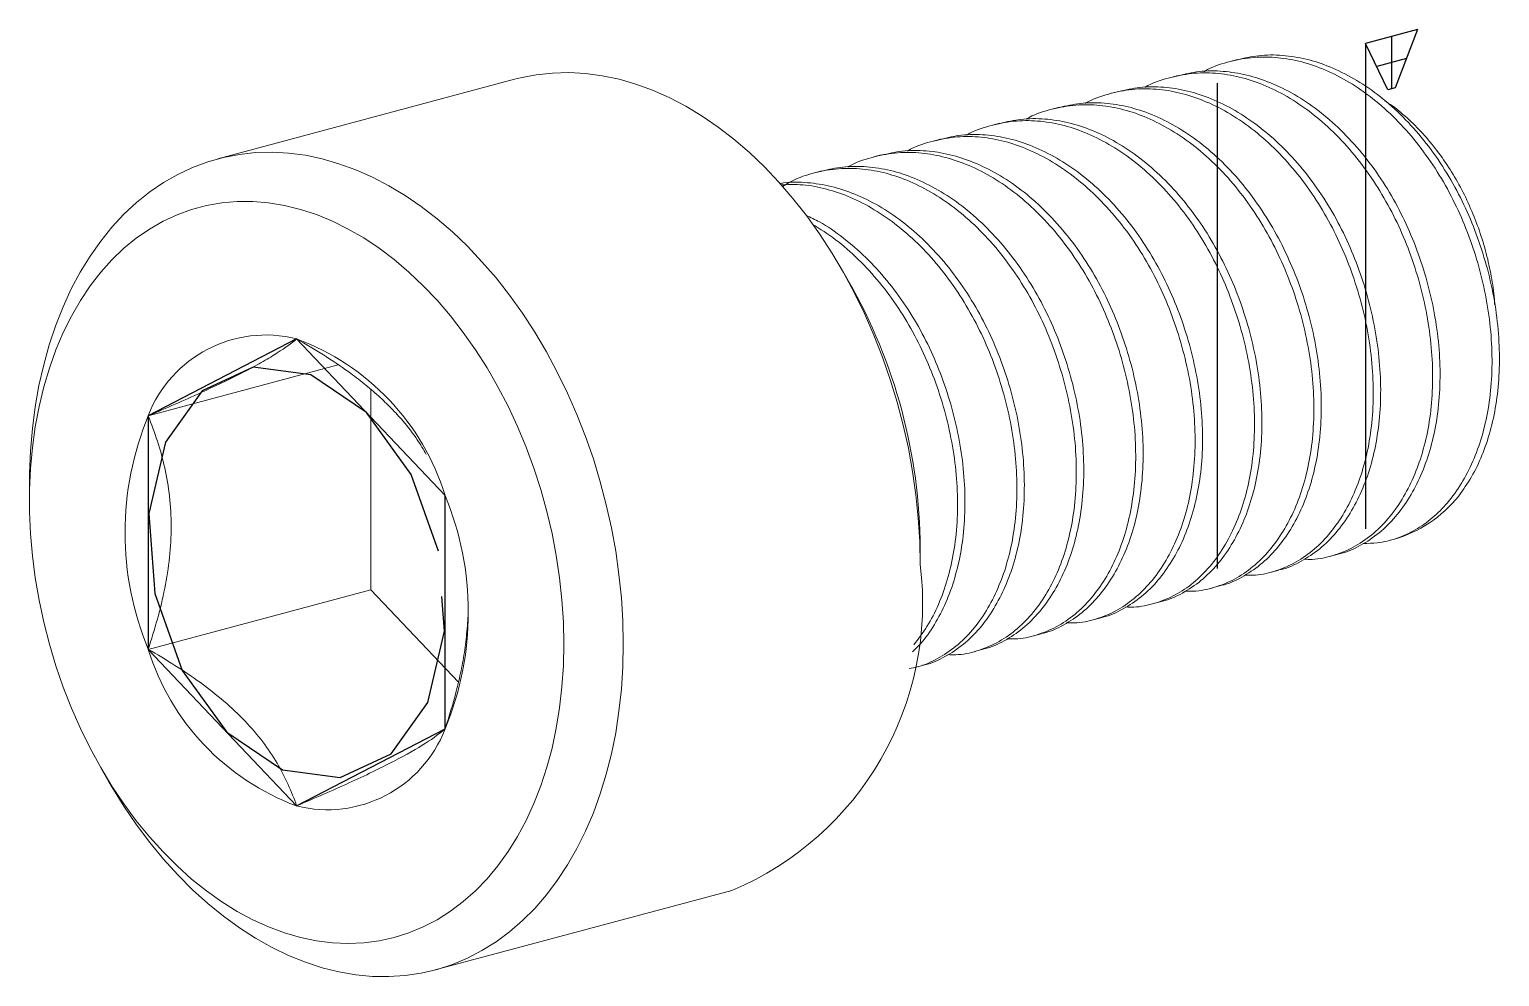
# Model space of a CAD drawing. Header units: millimetres. Extents: x -15.9 to 1.6, y -8.2 to 3.1.
import ezdxf

# ---------------------------------------------------------------- set-up
doc = ezdxf.new("R2010")
doc.units = ezdxf.units.MM
doc.linetypes.add('CENTERX2', pattern=[20.32, 12.7, -2.54, 2.54, -2.54])

msp = doc.modelspace()

# ---------------------------------------------------------------- linework, layer by layer
at = {"color": 7, "linetype": 'Continuous'}
for p, q in [((0.619, 3.056), (0, 2.89)), ((0.619, 3.056), (0.354, 2.359)), ((0.265, 2.336), (0, 2.89)), ((0.354, 2.359), (0.265, 2.336)), ((-12.728, -0.629), (-14.496, -1.546)), ((-10.96, -2.493), (-12.728, -0.629)), ((-14.496, -1.546), (-14.496, -4.327)), ((-10.96, -5.274), (-10.96, -2.493)), ((-14.496, -4.327), (-12.728, -6.191)), ((-12.728, -6.191), (-10.96, -5.274))]:
    msp.add_line(p, q, dxfattribs=at)
at = {"color": 7, "linetype": 'CENTERX2'}
for p, q in [((0, 2.89), (0, -2.89)), ((0.309, 2.973), (0.309, 2.347)), ((0.486, 2.708), (0.133, 2.613)), ((-1.768, 2.417), (-1.768, -3.364))]:
    msp.add_line(p, q, dxfattribs=at)
at = {"color": 7, "linetype": 'Continuous', "lineweight": 15}
for p, q in [((-1.525, 2.697), (-1.613, 2.674)), ((-10.133, 2.462), (-13.668, 1.514)), ((-2.232, 2.508), (-2.32, 2.484)), ((-2.939, 2.318), (-3.028, 2.295)), ((-3.646, 2.129), (-3.735, 2.105)), ((-4.353, 1.939), (-4.442, 1.916)), ((-5.06, 1.75), (-5.149, 1.726)), ((-5.768, 1.561), (-5.856, 1.537)), ((-6.475, 1.371), (-6.563, 1.347)), ((-6.156, 0.056), (-6.25, 0.22)), ((-12.233, -0.939), (-14.496, -1.546)), ((-11.844, -1.232), (-11.844, -3.617)), ((-15.91, -2.368), (-15.91, -2.557)), ((-5.303, -3.315), (-5.303, -3.126)), ((0.293, -3.027), (0.329, -3.018)), ((-0.414, -3.217), (-0.326, -3.193)), ((-1.121, -3.406), (-1.033, -3.383)), ((-11.844, -3.617), (-14.496, -4.327)), ((-11.844, -3.617), (-10.801, -4.716)), ((-1.828, -3.596), (-1.74, -3.572)), ((-2.535, -3.785), (-2.447, -3.761)), ((-3.243, -3.975), (-3.154, -3.951)), ((-3.95, -4.164), (-3.861, -4.14)), ((-4.657, -4.353), (-4.568, -4.33)), ((-5.364, -4.543), (-5.276, -4.519)), ((-15.058, -5.739), (-14.963, -5.903)), ((-11.08, -8.145), (-7.545, -7.198))]:
    msp.add_line(p, q, dxfattribs=at)
at = {"color": 7, "linetype": 'Continuous', "lineweight": 15, "flags": 128}
for points in [[(-5.303, -3.315), (-5.309, -3.041), (-5.326, -2.765), (-5.354, -2.487), (-5.394, -2.21), (-5.444, -1.932), (-5.505, -1.656), (-5.577, -1.383), (-5.66, -1.112), (-5.752, -0.846), (-5.855, -0.584), (-5.967, -0.328), (-6.088, -0.079), (-6.218, 0.163), (-6.357, 0.397), (-6.503, 0.622), (-6.657, 0.838), (-6.818, 1.043), (-6.985, 1.237), (-7.158, 1.42), (-7.337, 1.591), (-7.521, 1.749), (-7.708, 1.893), (-7.9, 2.024), (-8.094, 2.142), (-8.291, 2.244), (-8.489, 2.332), (-8.689, 2.405), (-8.889, 2.462), (-9.089, 2.504), (-9.288, 2.53), (-9.486, 2.541), (-9.681, 2.536), (-9.874, 2.515), (-10.064, 2.479), (-10.133, 2.462)], [(-15.91, -2.368), (-15.908, -2.232), (-15.897, -1.963), (-15.875, -1.698), (-15.841, -1.438), (-15.796, -1.185), (-15.74, -0.938), (-15.673, -0.699), (-15.596, -0.468), (-15.508, -0.246), (-15.411, -0.034), (-15.304, 0.167), (-15.187, 0.357), (-15.061, 0.536), (-14.927, 0.702), (-14.784, 0.855), (-14.634, 0.995), (-14.477, 1.121), (-14.313, 1.233), (-14.142, 1.33), (-13.966, 1.413), (-13.785, 1.48), (-13.599, 1.532), (-13.41, 1.568), (-13.217, 1.589), (-13.021, 1.594), (-12.823, 1.583), (-12.624, 1.557), (-12.424, 1.515), (-12.224, 1.457), (-12.025, 1.385), (-11.826, 1.297), (-11.63, 1.194), (-11.435, 1.077), (-11.244, 0.946), (-11.056, 0.801), (-10.873, 0.644), (-10.694, 0.473), (-10.521, 0.29), (-10.353, 0.096), (-10.192, -0.109), (-10.039, -0.325), (-9.892, -0.55), (-9.754, -0.784), (-9.624, -1.026), (-9.502, -1.275), (-9.39, -1.531), (-9.288, -1.793), (-9.195, -2.059), (-9.113, -2.33), (-9.041, -2.604), (-8.979, -2.879), (-8.929, -3.157), (-8.89, -3.435), (-8.861, -3.712), (-8.844, -3.988), (-8.839, -4.262)], [(-9.546, -4.262), (-9.552, -4.002), (-9.569, -3.739), (-9.597, -3.475), (-9.637, -3.21), (-9.687, -2.947), (-9.749, -2.685), (-9.821, -2.425), (-9.904, -2.169), (-9.996, -1.918), (-10.099, -1.672), (-10.211, -1.432), (-10.332, -1.199), (-10.461, -0.975), (-10.599, -0.758), (-10.744, -0.552), (-10.896, -0.355), (-11.055, -0.17), (-11.22, 0.004), (-11.39, 0.166), (-11.565, 0.314), (-11.745, 0.45), (-11.927, 0.572), (-12.113, 0.679), (-12.301, 0.772), (-12.49, 0.85), (-12.68, 0.912), (-12.871, 0.959), (-13.061, 0.991), (-13.249, 1.007), (-13.436, 1.007), (-13.62, 0.991), (-13.801, 0.959), (-13.979, 0.912), (-14.151, 0.849), (-14.319, 0.771), (-14.481, 0.678), (-14.637, 0.57), (-14.785, 0.449), (-14.927, 0.313), (-15.06, 0.164), (-15.186, 0.002), (-15.302, -0.172), (-15.409, -0.358), (-15.507, -0.554), (-15.595, -0.761), (-15.672, -0.977), (-15.739, -1.202), (-15.795, -1.435), (-15.84, -1.675), (-15.874, -1.921), (-15.897, -2.172), (-15.908, -2.428), (-15.908, -2.688), (-15.897, -2.95), (-15.874, -3.213), (-15.84, -3.477), (-15.795, -3.742), (-15.739, -4.004), (-15.672, -4.265), (-15.595, -4.523), (-15.507, -4.777), (-15.409, -5.026), (-15.302, -5.269), (-15.186, -5.505), (-15.06, -5.734), (-14.927, -5.955), (-14.785, -6.166), (-14.637, -6.368), (-14.481, -6.559), (-14.319, -6.738), (-14.151, -6.906), (-13.979, -7.062), (-13.801, -7.204), (-13.62, -7.332), (-13.436, -7.447), (-13.249, -7.547), (-13.061, -7.633), (-12.871, -7.703), (-12.68, -7.758), (-12.49, -7.797), (-12.301, -7.821), (-12.113, -7.828), (-11.927, -7.82), (-11.745, -7.797), (-11.565, -7.757), (-11.39, -7.702), (-11.22, -7.632), (-11.055, -7.546), (-10.896, -7.446), (-10.744, -7.331), (-10.599, -7.202), (-10.461, -7.06), (-10.332, -6.904), (-10.211, -6.736), (-10.099, -6.557), (-9.996, -6.365), (-9.904, -6.164), (-9.821, -5.952), (-9.749, -5.731), (-9.687, -5.502), (-9.637, -5.266), (-9.597, -5.023), (-9.569, -4.774), (-9.552, -4.52), (-9.546, -4.262)], [(-8.839, -4.262), (-8.844, -4.533), (-8.861, -4.801), (-8.89, -5.063), (-8.929, -5.32), (-8.979, -5.57), (-9.041, -5.813), (-9.113, -6.048), (-9.195, -6.275), (-9.288, -6.491), (-9.39, -6.698), (-9.502, -6.894), (-9.624, -7.078), (-9.754, -7.251), (-9.892, -7.411), (-10.039, -7.557), (-10.192, -7.69), (-10.353, -7.809), (-10.521, -7.914), (-10.694, -8.004), (-10.873, -8.079), (-11.056, -8.138), (-11.244, -8.182), (-11.435, -8.211), (-11.63, -8.224), (-11.826, -8.221), (-12.025, -8.203), (-12.224, -8.168), (-12.424, -8.119), (-12.624, -8.053), (-12.823, -7.973), (-13.021, -7.878), (-13.217, -7.768), (-13.41, -7.644), (-13.599, -7.506), (-13.785, -7.355), (-13.966, -7.19), (-14.142, -7.013), (-14.313, -6.825), (-14.477, -6.625), (-14.634, -6.415), (-14.784, -6.194), (-14.927, -5.965), (-14.963, -5.903)]]:
    msp.add_lwpolyline(points, dxfattribs=at)
at = {"color": 7, "linetype": 'CENTERX2', "flags": 128}
msp.add_lwpolyline([(-11.037, -3.159), (-11.364, -2.243), (-11.898, -1.506), (-12.558, -1.058), (-13.245, -0.968), (-13.852, -1.25), (-14.289, -1.861), (-14.488, -2.708), (-14.418, -3.661), (-14.092, -4.577), (-13.558, -5.314), (-12.897, -5.762), (-12.211, -5.852), (-11.603, -5.57), (-11.167, -4.959), (-10.968, -4.112), (-11.037, -3.159)], dxfattribs=at)
at = {"color": 7, "linetype": 'Continuous', "lineweight": 15}
for centre, radius, start, end in [((-11.761, -3.151), 6.458, 0.2223, 29.7736), ((-13.093, -2.087), 1.504, 75.9475, 158.8874), ((-13.738, -3.357), 2.909, 17.2767, 69.681), ((-11.13, -2.936), 3.641, 157.5488, 202.4512), ((-14.325, -3.884), 3.641, 337.5488, 22.4512), ((-0.088, -1.542), 1.534, 285.7672, 321.3152), ((-8.979, -3.781), 3.705, 292.7695, 7.229), ((-11.718, -3.463), 2.909, 197.2767, 249.681), ((-12.363, -4.733), 1.504, 255.9475, 338.8874)]:
    msp.add_arc(centre, radius, start, end, dxfattribs=at)
for points, knots in [([(-0.026, -3.065), (0.03, -3.065), (0.166, -3.063), (0.374, -3.01), (0.594, -2.911), (0.797, -2.769), (0.982, -2.583), (1.145, -2.357), (1.282, -2.093), (1.39, -1.796), (1.465, -1.468), (1.506, -1.112), (1.509, -0.736), (1.474, -0.349), (1.403, 0.037), (1.299, 0.413), (1.164, 0.774), (1, 1.12), (0.804, 1.448), (0.579, 1.754), (0.327, 2.028), (0.057, 2.263), (-0.225, 2.452), (-0.51, 2.592), (-0.796, 2.685), (-1.08, 2.73), (-1.367, 2.728), (-1.647, 2.67), (-1.834, 2.609), (-1.92, 2.556), (-1.922, 2.554)], [0, 0, 0, 0, 0.024653, 0.060431, 0.096446, 0.132419, 0.168074, 0.205721, 0.242404, 0.279088, 0.316734, 0.355051, 0.393713, 0.432375, 0.470692, 0.508339, 0.545022, 0.581706, 0.619352, 0.657669, 0.696331, 0.734993, 0.77331, 0.810957, 0.84764, 0.884324, 0.92197, 0.960287, 0.998949, 1, 1, 1, 1]), ([(1.109, -2.5), (1.162, -2.426), (1.266, -2.28), (1.391, -2.019), (1.489, -1.732), (1.558, -1.415), (1.594, -1.072), (1.597, -0.707), (1.563, -0.326), (1.492, 0.06), (1.387, 0.437), (1.253, 0.798), (1.089, 1.143), (0.893, 1.472), (0.667, 1.778), (0.416, 2.052), (0.145, 2.286), (-0.136, 2.475), (-0.422, 2.616), (-0.707, 2.709), (-0.992, 2.754), (-1.267, 2.754), (-1.442, 2.714), (-1.524, 2.695)], [0, 0, 0, 0, 0.04605, 0.090946, 0.136262, 0.18267, 0.229836, 0.277391, 0.327083, 0.376333, 0.424721, 0.471871, 0.519021, 0.567409, 0.616659, 0.666351, 0.716044, 0.765293, 0.813681, 0.860831, 0.907981, 0.956369, 1, 1, 1, 1]), ([(-0.731, -3.253), (-0.7, -3.255), (-0.581, -3.26), (-0.383, -3.215), (-0.144, -3.12), (0.076, -2.971), (0.271, -2.778), (0.438, -2.547), (0.575, -2.282), (0.683, -1.986), (0.758, -1.658), (0.799, -1.301), (0.802, -0.925), (0.767, -0.539), (0.696, -0.153), (0.592, 0.223), (0.457, 0.585), (0.293, 0.93), (0.097, 1.259), (-0.129, 1.565), (-0.38, 1.839), (-0.65, 2.073), (-0.932, 2.262), (-1.218, 2.403), (-1.503, 2.496), (-1.788, 2.541), (-2.074, 2.539), (-2.354, 2.48), (-2.541, 2.42), (-2.627, 2.366), (-2.629, 2.365)], [0, 0, 0, 0, 0.013826, 0.052154, 0.090827, 0.129501, 0.167829, 0.205487, 0.242181, 0.278875, 0.316533, 0.354861, 0.393535, 0.432208, 0.470536, 0.508194, 0.544888, 0.581582, 0.61924, 0.657569, 0.696242, 0.734915, 0.773243, 0.810901, 0.847595, 0.884289, 0.921947, 0.960276, 0.998949, 1, 1, 1, 1]), ([(-0.326, -3.19), (-0.317, -3.189), (-0.223, -3.172), (-0.057, -3.092), (0.164, -2.949), (0.359, -2.754), (0.526, -2.523), (0.664, -2.258), (0.771, -1.962), (0.846, -1.634), (0.887, -1.278), (0.89, -0.902), (0.856, -0.515), (0.784, -0.129), (0.68, 0.247), (0.546, 0.608), (0.382, 0.954), (0.186, 1.283), (-0.04, 1.588), (-0.291, 1.862), (-0.562, 2.097), (-0.843, 2.286), (-1.129, 2.426), (-1.414, 2.519), (-1.699, 2.564), (-1.975, 2.565), (-2.149, 2.524), (-2.231, 2.505)], [0, 0, 0, 0, 0.004815, 0.047401, 0.089987, 0.132193, 0.173661, 0.214068, 0.254475, 0.295942, 0.338149, 0.380734, 0.42332, 0.465527, 0.506994, 0.547401, 0.587808, 0.629275, 0.671482, 0.714068, 0.756654, 0.79886, 0.840328, 0.880734, 0.921141, 0.962609, 1, 1, 1, 1]), ([(-1.439, -3.443), (-1.407, -3.444), (-1.288, -3.449), (-1.09, -3.405), (-0.851, -3.309), (-0.631, -3.161), (-0.436, -2.968), (-0.269, -2.736), (-0.132, -2.471), (-0.024, -2.175), (0.051, -1.847), (0.091, -1.491), (0.095, -1.115), (0.06, -0.728), (-0.011, -0.342), (-0.116, 0.034), (-0.25, 0.395), (-0.414, 0.741), (-0.61, 1.069), (-0.836, 1.375), (-1.087, 1.649), (-1.357, 1.884), (-1.639, 2.073), (-1.925, 2.213), (-2.21, 2.306), (-2.495, 2.352), (-2.781, 2.35), (-3.061, 2.291), (-3.248, 2.23), (-3.334, 2.177), (-3.336, 2.175)], [0, 0, 0, 0, 0.013826, 0.052154, 0.090827, 0.129501, 0.167829, 0.205487, 0.242181, 0.278875, 0.316533, 0.354861, 0.393535, 0.432208, 0.470536, 0.508194, 0.544888, 0.581582, 0.61924, 0.657569, 0.696242, 0.734915, 0.773243, 0.810901, 0.847595, 0.884289, 0.921947, 0.960276, 0.998949, 1, 1, 1, 1]), ([(-1.033, -3.38), (-1.024, -3.378), (-0.93, -3.362), (-0.764, -3.282), (-0.543, -3.138), (-0.348, -2.944), (-0.181, -2.713), (-0.044, -2.448), (0.064, -2.151), (0.139, -1.823), (0.18, -1.467), (0.183, -1.091), (0.148, -0.705), (0.077, -0.318), (-0.027, 0.058), (-0.161, 0.419), (-0.326, 0.764), (-0.521, 1.093), (-0.747, 1.399), (-0.999, 1.673), (-1.269, 1.907), (-1.551, 2.096), (-1.836, 2.237), (-2.121, 2.33), (-2.406, 2.375), (-2.682, 2.375), (-2.856, 2.335), (-2.939, 2.316)], [0, 0, 0, 0, 0.004815, 0.047401, 0.089987, 0.132193, 0.173661, 0.214068, 0.254475, 0.295942, 0.338149, 0.380734, 0.42332, 0.465527, 0.506994, 0.547401, 0.587808, 0.629275, 0.671482, 0.714068, 0.756654, 0.79886, 0.840328, 0.880734, 0.921141, 0.962609, 1, 1, 1, 1]), ([(-2.146, -3.632), (-2.114, -3.634), (-1.995, -3.638), (-1.797, -3.594), (-1.558, -3.499), (-1.339, -3.35), (-1.143, -3.157), (-0.977, -2.926), (-0.839, -2.661), (-0.732, -2.364), (-0.656, -2.037), (-0.616, -1.68), (-0.612, -1.304), (-0.647, -0.918), (-0.718, -0.532), (-0.823, -0.155), (-0.957, 0.206), (-1.121, 0.551), (-1.317, 0.88), (-1.543, 1.186), (-1.794, 1.46), (-2.064, 1.694), (-2.346, 1.883), (-2.632, 2.024), (-2.917, 2.117), (-3.202, 2.162), (-3.488, 2.16), (-3.768, 2.101), (-3.955, 2.041), (-4.041, 1.987), (-4.043, 1.986)], [0, 0, 0, 0, 0.013826, 0.052154, 0.090827, 0.129501, 0.167829, 0.205487, 0.242181, 0.278875, 0.316533, 0.354861, 0.393535, 0.432208, 0.470536, 0.508194, 0.544888, 0.581582, 0.61924, 0.657569, 0.696242, 0.734915, 0.773243, 0.810901, 0.847595, 0.884289, 0.921947, 0.960276, 0.998949, 1, 1, 1, 1]), ([(-1.741, -3.569), (-1.731, -3.568), (-1.637, -3.551), (-1.471, -3.471), (-1.25, -3.327), (-1.055, -3.133), (-0.888, -2.902), (-0.751, -2.637), (-0.643, -2.341), (-0.568, -2.013), (-0.527, -1.657), (-0.524, -1.28), (-0.559, -0.894), (-0.63, -0.508), (-0.734, -0.132), (-0.869, 0.229), (-1.033, 0.575), (-1.228, 0.904), (-1.454, 1.21), (-1.706, 1.484), (-1.976, 1.718), (-2.258, 1.907), (-2.543, 2.048), (-2.828, 2.141), (-3.113, 2.185), (-3.389, 2.186), (-3.563, 2.145), (-3.646, 2.126)], [0, 0, 0, 0, 0.004815, 0.047401, 0.089987, 0.132193, 0.173661, 0.214068, 0.254475, 0.295942, 0.338149, 0.380734, 0.42332, 0.465527, 0.506994, 0.547401, 0.587808, 0.629275, 0.671482, 0.714068, 0.756654, 0.79886, 0.840328, 0.880734, 0.921141, 0.962609, 1, 1, 1, 1]), ([(0.226, 2.207), (0.241, 2.198), (0.325, 2.147), (0.471, 2.026), (0.659, 1.846), (0.832, 1.642), (0.99, 1.42), (1.132, 1.18), (1.255, 0.926), (1.358, 0.66), (1.441, 0.389), (1.499, 0.115), (1.531, -0.089), (1.536, -0.199), (1.537, -0.22)], [0, 0, 0, 0, 0.021353, 0.119736, 0.217789, 0.313207, 0.408929, 0.504347, 0.599817, 0.695587, 0.791018, 0.884452, 0.978204, 1, 1, 1, 1]), ([(-2.853, -3.822), (-2.821, -3.823), (-2.702, -3.828), (-2.505, -3.783), (-2.265, -3.688), (-2.046, -3.54), (-1.85, -3.347), (-1.684, -3.115), (-1.546, -2.85), (-1.439, -2.554), (-1.363, -2.226), (-1.323, -1.87), (-1.319, -1.494), (-1.354, -1.107), (-1.425, -0.721), (-1.53, -0.345), (-1.664, 0.016), (-1.828, 0.362), (-2.024, 0.691), (-2.25, 0.996), (-2.501, 1.27), (-2.771, 1.505), (-3.053, 1.694), (-3.339, 1.834), (-3.624, 1.927), (-3.909, 1.973), (-4.195, 1.971), (-4.475, 1.912), (-4.662, 1.851), (-4.748, 1.798), (-4.75, 1.796)], [0, 0, 0, 0, 0.013826, 0.052154, 0.090827, 0.129501, 0.167829, 0.205487, 0.242181, 0.278875, 0.316533, 0.354861, 0.393535, 0.432208, 0.470536, 0.508194, 0.544888, 0.581582, 0.61924, 0.657569, 0.696242, 0.734915, 0.773243, 0.810901, 0.847595, 0.884289, 0.921947, 0.960276, 0.998949, 1, 1, 1, 1]), ([(-2.448, -3.759), (-2.438, -3.757), (-2.344, -3.741), (-2.178, -3.661), (-1.957, -3.517), (-1.762, -3.323), (-1.595, -3.092), (-1.458, -2.827), (-1.35, -2.53), (-1.275, -2.202), (-1.234, -1.846), (-1.231, -1.47), (-1.266, -1.084), (-1.337, -0.697), (-1.441, -0.321), (-1.576, 0.04), (-1.74, 0.386), (-1.936, 0.714), (-2.162, 1.02), (-2.413, 1.294), (-2.683, 1.528), (-2.965, 1.718), (-3.25, 1.858), (-3.536, 1.951), (-3.82, 1.996), (-4.096, 1.996), (-4.27, 1.956), (-4.353, 1.937)], [0, 0, 0, 0, 0.004815, 0.047401, 0.089987, 0.132193, 0.173661, 0.214068, 0.254475, 0.295942, 0.338149, 0.380734, 0.42332, 0.465527, 0.506994, 0.547401, 0.587808, 0.629275, 0.671482, 0.714068, 0.756654, 0.79886, 0.840328, 0.880734, 0.921141, 0.962609, 1, 1, 1, 1]), ([(-3.56, -4.011), (-3.528, -4.012), (-3.409, -4.017), (-3.212, -3.973), (-2.972, -3.878), (-2.753, -3.729), (-2.557, -3.536), (-2.391, -3.305), (-2.253, -3.04), (-2.146, -2.743), (-2.07, -2.415), (-2.03, -2.059), (-2.027, -1.683), (-2.061, -1.297), (-2.132, -0.91), (-2.237, -0.534), (-2.371, -0.173), (-2.535, 0.172), (-2.731, 0.501), (-2.957, 0.807), (-3.208, 1.081), (-3.479, 1.315), (-3.76, 1.504), (-4.046, 1.645), (-4.331, 1.738), (-4.616, 1.783), (-4.902, 1.781), (-5.182, 1.722), (-5.369, 1.662), (-5.455, 1.608), (-5.457, 1.607)], [0, 0, 0, 0, 0.013826, 0.052154, 0.090827, 0.129501, 0.167829, 0.205487, 0.242181, 0.278875, 0.316533, 0.354861, 0.393535, 0.432208, 0.470536, 0.508194, 0.544888, 0.581582, 0.61924, 0.657569, 0.696242, 0.734915, 0.773243, 0.810901, 0.847595, 0.884289, 0.921947, 0.960276, 0.998949, 1, 1, 1, 1]), ([(-3.155, -3.948), (-3.145, -3.947), (-3.051, -3.93), (-2.885, -3.85), (-2.664, -3.706), (-2.469, -3.512), (-2.302, -3.281), (-2.165, -3.016), (-2.057, -2.72), (-1.982, -2.392), (-1.941, -2.036), (-1.938, -1.659), (-1.973, -1.273), (-2.044, -0.887), (-2.148, -0.511), (-2.283, -0.15), (-2.447, 0.196), (-2.643, 0.525), (-2.869, 0.831), (-3.12, 1.105), (-3.39, 1.339), (-3.672, 1.528), (-3.958, 1.669), (-4.243, 1.762), (-4.527, 1.806), (-4.803, 1.807), (-4.977, 1.767), (-5.06, 1.747)], [0, 0, 0, 0, 0.004815, 0.047401, 0.089987, 0.132193, 0.173661, 0.214068, 0.254475, 0.295942, 0.338149, 0.380734, 0.42332, 0.465527, 0.506994, 0.547401, 0.587808, 0.629275, 0.671482, 0.714068, 0.756654, 0.79886, 0.840328, 0.880734, 0.921141, 0.962609, 1, 1, 1, 1]), ([(-4.267, -4.201), (-4.235, -4.202), (-4.117, -4.207), (-3.919, -4.162), (-3.68, -4.067), (-3.46, -3.918), (-3.264, -3.726), (-3.098, -3.494), (-2.96, -3.229), (-2.853, -2.933), (-2.778, -2.605), (-2.737, -2.249), (-2.734, -1.872), (-2.768, -1.486), (-2.84, -1.1), (-2.944, -0.724), (-3.078, -0.363), (-3.242, -0.017), (-3.438, 0.312), (-3.664, 0.618), (-3.915, 0.892), (-4.186, 1.126), (-4.467, 1.315), (-4.753, 1.456), (-5.038, 1.548), (-5.323, 1.594), (-5.609, 1.592), (-5.889, 1.533), (-6.076, 1.473), (-6.162, 1.419), (-6.165, 1.417)], [0, 0, 0, 0, 0.013826, 0.052154, 0.090827, 0.129501, 0.167829, 0.205487, 0.242181, 0.278875, 0.316533, 0.354861, 0.393535, 0.432208, 0.470536, 0.508194, 0.544888, 0.581582, 0.61924, 0.657569, 0.696242, 0.734915, 0.773243, 0.810901, 0.847595, 0.884289, 0.921947, 0.960276, 0.998949, 1, 1, 1, 1]), ([(-3.862, -4.138), (-3.852, -4.136), (-3.758, -4.12), (-3.592, -4.039), (-3.371, -3.896), (-3.176, -3.702), (-3.009, -3.47), (-2.872, -3.205), (-2.764, -2.909), (-2.689, -2.581), (-2.649, -2.225), (-2.645, -1.849), (-2.68, -1.462), (-2.751, -1.076), (-2.856, -0.7), (-2.99, -0.339), (-3.154, 0.007), (-3.35, 0.335), (-3.576, 0.641), (-3.827, 0.915), (-4.097, 1.15), (-4.379, 1.339), (-4.665, 1.479), (-4.95, 1.572), (-5.235, 1.617), (-5.51, 1.617), (-5.684, 1.577), (-5.767, 1.558)], [0, 0, 0, 0, 0.0048152, 0.047401, 0.0899868, 0.1321932, 0.1736609, 0.2140677, 0.2544745, 0.2959421, 0.3381486, 0.3807344, 0.4233202, 0.4655266, 0.5069942, 0.547401, 0.5878079, 0.6292755, 0.6714819, 0.7140677, 0.7566535, 0.7988599, 0.8403275, 0.8807344, 0.9211412, 0.9626088, 1, 1, 1, 1]), ([(-4.974, -4.39), (-4.943, -4.391), (-4.824, -4.396), (-4.626, -4.352), (-4.387, -4.256), (-4.167, -4.108), (-3.972, -3.915), (-3.805, -3.683), (-3.667, -3.419), (-3.56, -3.122), (-3.485, -2.794), (-3.444, -2.438), (-3.441, -2.062), (-3.475, -1.676), (-3.547, -1.289), (-3.651, -0.913), (-3.785, -0.552), (-3.949, -0.206), (-4.145, 0.122), (-4.371, 0.428), (-4.622, 0.702), (-4.893, 0.936), (-5.175, 1.126), (-5.46, 1.266), (-5.745, 1.359), (-6.03, 1.404), (-6.316, 1.402), (-6.597, 1.345), (-6.808, 1.271), (-6.916, 1.201), (-6.941, 1.185)], [0, 0, 0, 0, 0.013679, 0.051601, 0.089865, 0.128128, 0.16605, 0.203308, 0.239614, 0.275919, 0.313177, 0.3511, 0.389363, 0.427626, 0.465548, 0.502807, 0.539112, 0.575417, 0.612676, 0.650598, 0.688861, 0.727124, 0.765046, 0.802305, 0.83861, 0.874915, 0.912174, 0.950096, 0.988359, 1, 1, 1, 1]), ([(-4.569, -4.327), (-4.559, -4.325), (-4.465, -4.309), (-4.299, -4.229), (-4.078, -4.085), (-3.883, -3.891), (-3.717, -3.66), (-3.579, -3.395), (-3.472, -3.099), (-3.396, -2.771), (-3.356, -2.414), (-3.352, -2.038), (-3.387, -1.652), (-3.458, -1.266), (-3.563, -0.89), (-3.697, -0.528), (-3.861, -0.183), (-4.057, 0.146), (-4.283, 0.452), (-4.534, 0.726), (-4.804, 0.96), (-5.086, 1.149), (-5.372, 1.29), (-5.657, 1.383), (-5.942, 1.427), (-6.217, 1.428), (-6.391, 1.388), (-6.474, 1.369)], [0, 0, 0, 0, 0.0048152, 0.047401, 0.0899868, 0.1321932, 0.1736609, 0.2140677, 0.2544745, 0.2959421, 0.3381486, 0.3807344, 0.4233202, 0.4655266, 0.5069942, 0.547401, 0.5878079, 0.6292755, 0.6714819, 0.7140677, 0.7566535, 0.7988599, 0.8403275, 0.8807344, 0.9211412, 0.9626088, 1, 1, 1, 1]), ([(-5.276, -4.517), (-5.267, -4.515), (-5.172, -4.498), (-5.006, -4.418), (-4.785, -4.275), (-4.59, -4.081), (-4.424, -3.849), (-4.286, -3.584), (-4.179, -3.288), (-4.103, -2.96), (-4.063, -2.604), (-4.06, -2.228), (-4.094, -1.841), (-4.165, -1.455), (-4.27, -1.079), (-4.404, -0.718), (-4.568, -0.372), (-4.764, -0.044), (-4.99, 0.262), (-5.241, 0.536), (-5.511, 0.771), (-5.793, 0.96), (-6.079, 1.1), (-6.364, 1.194), (-6.648, 1.236), (-6.852, 1.244), (-6.957, 1.223), (-6.97, 1.22)], [0, 0, 0, 0, 0.004972, 0.048949, 0.092926, 0.13651, 0.179332, 0.221058, 0.262785, 0.305607, 0.349191, 0.393168, 0.437144, 0.480729, 0.523551, 0.565277, 0.607004, 0.649826, 0.69341, 0.737387, 0.781363, 0.824948, 0.86777, 0.909496, 0.951223, 0.994045, 1, 1, 1, 1]), ([(-5.434, -4.553), (-5.401, -4.548), (-5.283, -4.529), (-5.094, -4.443), (-4.874, -4.298), (-4.679, -4.104), (-4.512, -3.873), (-4.375, -3.608), (-4.267, -3.312), (-4.192, -2.984), (-4.151, -2.628), (-4.148, -2.251), (-4.183, -1.865), (-4.254, -1.479), (-4.358, -1.103), (-4.492, -0.742), (-4.657, -0.396), (-4.852, -0.067), (-5.078, 0.239), (-5.33, 0.513), (-5.6, 0.747), (-5.882, 0.936), (-6.167, 1.077), (-6.452, 1.169), (-6.717, 1.215), (-6.883, 1.208), (-6.957, 1.204)], [0, 0, 0, 0, 0.017044, 0.061168, 0.105291, 0.149021, 0.191986, 0.233852, 0.275718, 0.318682, 0.362413, 0.406536, 0.45066, 0.49439, 0.537355, 0.57922, 0.621086, 0.664051, 0.707781, 0.751905, 0.796028, 0.839758, 0.882723, 0.924589, 0.966454, 1, 1, 1, 1]), ([(-5.396, -4.356), (-5.364, -4.326), (-5.266, -4.234), (-5.132, -4.037), (-4.993, -3.774), (-4.886, -3.477), (-4.81, -3.15), (-4.77, -2.793), (-4.767, -2.417), (-4.801, -2.031), (-4.872, -1.645), (-4.977, -1.268), (-5.111, -0.907), (-5.275, -0.562), (-5.471, -0.233), (-5.697, 0.073), (-5.948, 0.347), (-6.219, 0.58), (-6.458, 0.747), (-6.608, 0.816), (-6.66, 0.841)], [0, 0, 0, 0, 0.028992, 0.0874, 0.144313, 0.201227, 0.259634, 0.319082, 0.379065, 0.439047, 0.498495, 0.556903, 0.613816, 0.670729, 0.729137, 0.788585, 0.848567, 0.90855, 0.967998, 1, 1, 1, 1]), ([(-5.38, -4.273), (-5.326, -4.202), (-5.215, -4.059), (-5.082, -3.797), (-4.974, -3.501), (-4.899, -3.173), (-4.858, -2.817), (-4.855, -2.441), (-4.89, -2.054), (-4.961, -1.668), (-5.065, -1.292), (-5.2, -0.931), (-5.364, -0.585), (-5.56, -0.257), (-5.785, 0.049), (-6.037, 0.323), (-6.305, 0.559), (-6.495, 0.678), (-6.588, 0.738)], [0, 0, 0, 0, 0.0590519, 0.1199205, 0.180789, 0.2432555, 0.3068348, 0.3709857, 0.4351367, 0.498716, 0.5611825, 0.622051, 0.6829196, 0.745386, 0.8089654, 0.8731163, 0.9372672, 1, 1, 1, 1]), ([(-12.728, -0.629), (-12.786, -0.679), (-12.86, -0.734), (-13.007, -0.828), (-13.062, -0.862), (-13.187, -0.934), (-13.258, -0.972), (-13.489, -1.092), (-13.668, -1.178), (-14.065, -1.36), (-14.277, -1.452), (-14.496, -1.546)], [0, 0, 0, 0, 0.25, 0.25, 0.375, 0.375, 0.5, 0.5, 0.75, 0.75, 1, 1, 1, 1]), ([(-11.184, -2.006), (-11.218, -1.948), (-11.297, -1.813), (-11.44, -1.629), (-11.599, -1.455), (-11.753, -1.307), (-11.923, -1.162), (-12.14, -0.997), (-12.407, -0.817), (-12.621, -0.692), (-12.728, -0.629)], [0, 0, 0, 0, 0.112936, 0.261411, 0.362272, 0.463994, 0.568266, 0.673311, 0.835907, 1, 1, 1, 1]), ([(-14.496, -4.327), (-14.417, -4.09), (-14.347, -3.845), (-14.25, -3.354), (-14.222, -3.108), (-14.222, -2.618), (-14.25, -2.387), (-14.347, -1.947), (-14.417, -1.74), (-14.496, -1.546)], [0, 0, 0, 0, 0.25, 0.25, 0.5, 0.5, 0.75, 0.75, 1, 1, 1, 1]), ([(-10.96, -5.274), (-10.913, -5.125), (-10.841, -4.896), (-10.768, -4.581), (-10.723, -4.332), (-10.696, -4.08), (-10.684, -3.905), (-10.687, -3.816), (-10.687, -3.81)], [0, 0, 0, 0, 0.311033, 0.477677, 0.644271, 0.815916, 0.987525, 1, 1, 1, 1]), ([(-14.496, -4.327), (-14.278, -4.451), (-14.069, -4.582), (-13.777, -4.794), (-13.683, -4.867), (-13.504, -5.02), (-13.419, -5.101), (-13.187, -5.345), (-13.062, -5.512), (-12.861, -5.854), (-12.787, -6.023), (-12.728, -6.191)], [0, 0, 0, 0, 0.25, 0.25, 0.375, 0.375, 0.5, 0.5, 0.75, 0.75, 1, 1, 1, 1]), ([(-12.728, -6.191), (-12.51, -6.098), (-12.301, -6.007), (-12.009, -5.873), (-11.915, -5.83), (-11.737, -5.744), (-11.651, -5.701), (-11.419, -5.581), (-11.294, -5.509), (-11.093, -5.381), (-11.019, -5.325), (-10.96, -5.274)], [0, 0, 0, 0, 0.25, 0.25, 0.375, 0.375, 0.5, 0.5, 0.75, 0.75, 1, 1, 1, 1])]:
    msp.add_open_spline(points, degree=3, knots=knots, dxfattribs=at)

doc.saveas('drawing.dxf')
